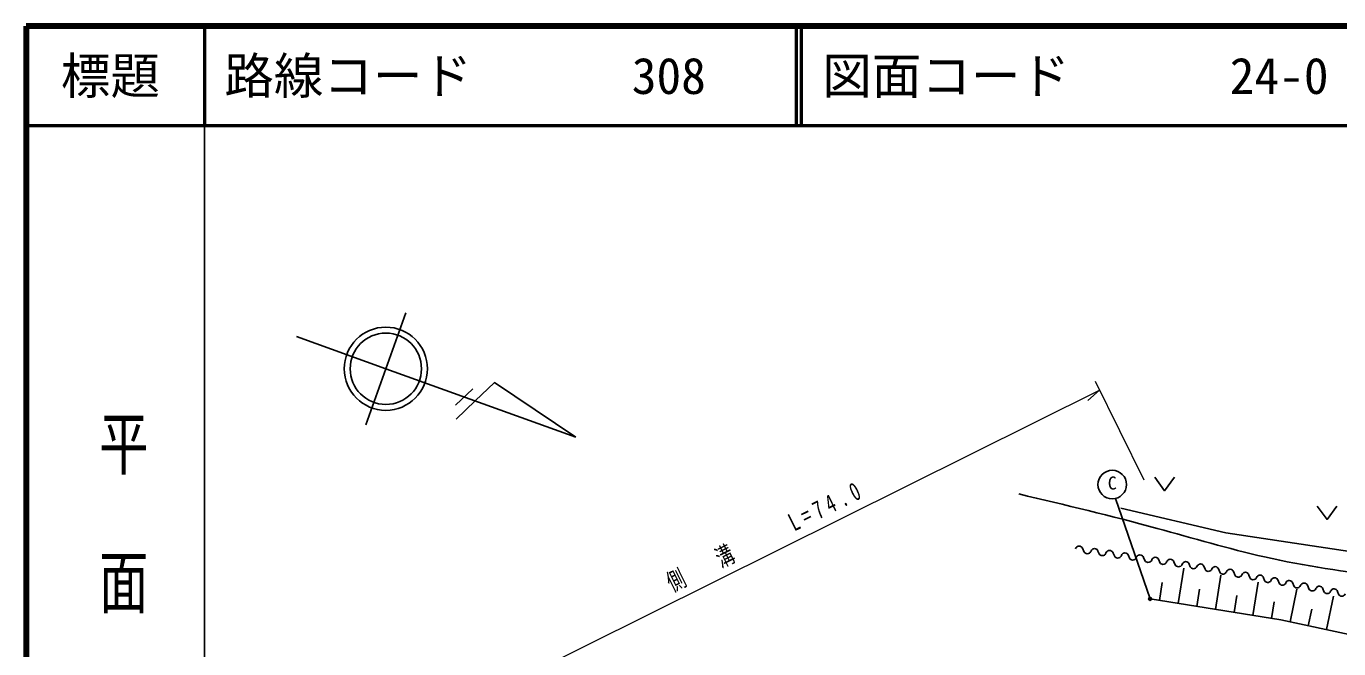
# Model space of a CAD drawing. Units: millimetres, scale not verified. Extents: x 40000 to 680000, y 20000 to 380000.
# Drawn here: x 40000 to 172526, y 317171 to 380000 of the extents above; entities that cross this region are included whole.
import ezdxf
from ezdxf.enums import TextEntityAlignment as Align

# ---------------------------------------------------------------- set-up
doc = ezdxf.new("R2010")
doc.units = ezdxf.units.MM
doc.header["$LTSCALE"] = 1000
for name, color, linetype, lineweight in [('M-BGD', 7, 'Continuous', 25), ('M-BMK-SRVR', 3, 'Continuous', 25), ('M-STR-HTXT', 7, 'Continuous', 13), ('M-STR-STRC', 7, 'Continuous', 25), ('M-TTL', 2, 'Continuous', 140), ('M-TTL-BAND', 7, 'Continuous', 25), ('M-TTL-LINE', 7, 'Continuous', 50)]:
    doc.layers.add(name, color=color, linetype=linetype, lineweight=lineweight)
doc.layers.add('M-TTL-TXT', color=7, linetype='Continuous')
doc.styles.add('@ＭＳ ゴシック', font='')
doc.styles.add('ＭＳ ゴシック', font='')
doc.styles.get('@ＭＳ ゴシック').set_extended_font_data('@MS Gothic')
doc.styles.get('ＭＳ ゴシック').set_extended_font_data('MS Gothic')

msp = doc.modelspace()

# ---------------------------------------------------------------- linework, layer by layer
at = {"layer": 'M-BGD'}
for p, q in [((156307, 321746), (156874, 325295)), ((154420, 322047), (154708, 323845)), ((160081, 321143), (160633, 324598)), ((163855, 320540), (164392, 323901)), ((158194, 321444), (158474, 323195)), ((161968, 320841), (162241, 322545)), ((167605, 319891), (168309, 323175)), ((171284, 319103), (172008, 322488)), ((165742, 320238), (166007, 321896)), ((169444, 319497), (169802, 321165))]:
    msp.add_line(p, q, dxfattribs=at)
for points in [[(153941, 334475), (154944, 333117), (155941, 334479)], [(179251, 332205), (182115, 329551), (181536, 325443), (174315, 326893), (161120, 328880), (150539, 331365)], [(170340, 331577), (171341, 330217), (172340, 331578)], [(145937, 327260), (145982, 327351), (146059, 327436), (146132, 327491), (146200, 327513), (146299, 327531), (146426, 327513), (146516, 327468), (146575, 327427), (146629, 327354), (146679, 327250), (146801, 326974), (146882, 326865), (146941, 326825), (147032, 326779), (147127, 326766), (147258, 326779), (147362, 326829), (147435, 326883), (147475, 326942), (147521, 327032)], [(147521, 327032), (147563, 327117), (147635, 327198), (147703, 327248), (147767, 327270), (147860, 327286), (147979, 327269), (148064, 327227), (148119, 327189), (148170, 327121), (148216, 327023), (148331, 326764), (148407, 326662), (148462, 326624), (148547, 326582), (148636, 326569), (148759, 326581), (148857, 326628), (148925, 326679), (148963, 326734), (149005, 326819)], [(149005, 326819), (149051, 326909), (149128, 326995), (149200, 327049), (149268, 327072), (149368, 327090), (149494, 327072), (149585, 327026), (149644, 326985), (149698, 326913), (149748, 326809), (149869, 326533), (149951, 326424), (150010, 326383), (150100, 326338), (150195, 326324), (150326, 326338), (150430, 326387), (150503, 326442), (150544, 326500), (150589, 326591)], [(150589, 326591), (150632, 326676), (150704, 326756), (150772, 326807), (150835, 326828), (150929, 326845), (151047, 326828), (151132, 326785), (151187, 326747), (151238, 326679), (151285, 326582), (151399, 326323), (151475, 326221), (151531, 326183), (151615, 326140), (151704, 326127), (151827, 326140), (151925, 326186), (151993, 326237), (152031, 326292), (152074, 326377)], [(152074, 326377), (152119, 326468), (152196, 326554), (152269, 326608), (152336, 326630), (152436, 326648), (152563, 326630), (152653, 326585), (152712, 326544), (152766, 326472), (152816, 326367), (152938, 326091), (153019, 325983), (153078, 325942), (153168, 325896), (153263, 325883), (153395, 325896), (153499, 325946), (153571, 326000), (153612, 326059), (153657, 326149)], [(153657, 326149), (153700, 326234), (153772, 326315), (153840, 326366), (153904, 326387), (153997, 326404), (154116, 326387), (154201, 326344), (154256, 326306), (154307, 326238), (154353, 326140), (154468, 325881), (154544, 325779), (154599, 325741), (154684, 325699), (154773, 325686), (154896, 325698), (154993, 325745), (155061, 325796), (155100, 325851), (155142, 325936)], [(155142, 325936), (155188, 326026), (155265, 326112), (155337, 326166), (155405, 326189), (155504, 326207), (155631, 326189), (155722, 326143), (155780, 326103), (155835, 326030), (155884, 325926), (156006, 325650), (156088, 325541), (156146, 325500), (156237, 325455), (156332, 325441), (156463, 325455), (156567, 325504), (156640, 325559), (156681, 325617), (156726, 325708)], [(156726, 325708), (156768, 325793), (156841, 325873), (156909, 325924), (156972, 325945), (157066, 325962), (157184, 325945), (157269, 325903), (157324, 325864), (157375, 325796), (157422, 325699), (157536, 325440), (157612, 325338), (157667, 325300), (157752, 325257), (157841, 325244), (157964, 325257), (158062, 325304), (158130, 325354), (158168, 325410), (158211, 325494)], [(158233, 325491), (158279, 325574), (158355, 325651), (158425, 325699), (158489, 325718), (158583, 325731), (158701, 325709), (158784, 325663), (158838, 325622), (158886, 325552), (158928, 325453), (159032, 325189), (159104, 325084), (159157, 325044), (159240, 324998), (159329, 324981), (159452, 324989), (159551, 325031), (159621, 325079), (159662, 325133), (159708, 325216)], [(159708, 325216), (159754, 325299), (159829, 325376), (159899, 325424), (159964, 325443), (160058, 325456), (160176, 325433), (160259, 325387), (160312, 325347), (160360, 325277), (160403, 325177), (160506, 324914), (160578, 324809), (160632, 324769), (160715, 324723), (160803, 324706), (160926, 324713), (161026, 324756), (161096, 324804), (161136, 324857), (161182, 324940)], [(161182, 324940), (161232, 325029), (161312, 325111), (161387, 325163), (161456, 325182), (161556, 325196), (161682, 325173), (161770, 325124), (161827, 325080), (161878, 325006), (161924, 324900), (162034, 324619), (162111, 324507), (162168, 324463), (162256, 324414), (162351, 324397), (162482, 324405), (162588, 324450), (162663, 324501), (162706, 324558), (162755, 324647)], [(162755, 324647), (162801, 324730), (162877, 324807), (162947, 324855), (163011, 324873), (163105, 324886), (163223, 324864), (163306, 324818), (163360, 324778), (163408, 324708), (163450, 324608), (163553, 324345), (163625, 324240), (163679, 324199), (163762, 324153), (163850, 324137), (163974, 324144), (164073, 324187), (164143, 324235), (164184, 324288), (164230, 324371)], [(164230, 324371), (164276, 324454), (164351, 324532), (164421, 324580), (164486, 324598), (164580, 324611), (164698, 324589), (164781, 324543), (164834, 324503), (164882, 324433), (164925, 324333), (165028, 324070), (165100, 323965), (165153, 323924), (165236, 323878), (165325, 323862), (165448, 323869), (165548, 323911), (165618, 323959), (165658, 324013), (165704, 324096)], [(165704, 324096), (165750, 324179), (165826, 324256), (165896, 324304), (165960, 324323), (166054, 324336), (166172, 324314), (166255, 324268), (166309, 324227), (166357, 324157), (166399, 324058), (166502, 323794), (166574, 323689), (166628, 323649), (166711, 323603), (166799, 323586), (166923, 323594), (167022, 323636), (167092, 323684), (167133, 323738), (167179, 323821)], [(167179, 323821), (167225, 323903), (167300, 323981), (167370, 324029), (167435, 324047), (167529, 324060), (167647, 324038), (167730, 323992), (167783, 323952), (167831, 323882), (167874, 323782), (167977, 323519), (168049, 323414), (168102, 323373), (168185, 323327), (168274, 323311), (168397, 323318), (168497, 323361), (168567, 323409), (168607, 323462), (168653, 323545)], [(168653, 323545), (168702, 323634), (168783, 323716), (168858, 323767), (168926, 323787), (169027, 323801), (169152, 323777), (169241, 323728), (169298, 323685), (169349, 323611), (169394, 323504), (169505, 323223), (169581, 323111), (169639, 323068), (169727, 323019), (169821, 323001), (169953, 323009), (170059, 323055), (170134, 323106), (170177, 323163), (170226, 323251)], [(170226, 323251), (170272, 323334), (170348, 323412), (170418, 323460), (170482, 323478), (170576, 323491), (170694, 323469), (170777, 323423), (170831, 323383), (170878, 323313), (170921, 323213), (171024, 322950), (171096, 322845), (171150, 322804), (171233, 322758), (171321, 322742), (171445, 322749), (171544, 322792), (171614, 322840), (171655, 322893), (171701, 322976)], [(153477, 322198), (166686, 320088), (174042, 318513), (179197, 317477)], [(171701, 322976), (171747, 323059), (171822, 323136), (171892, 323184), (171957, 323203), (172051, 323216), (172169, 323194), (172252, 323148), (172305, 323107), (172353, 323037), (172395, 322938), (172499, 322674), (172571, 322569), (172624, 322529), (172707, 322483), (172796, 322466), (172919, 322474), (173019, 322516), (173089, 322564), (173129, 322618), (173175, 322701)]]:
    msp.add_lwpolyline(points, dxfattribs=at)
msp.add_open_spline([(140228, 332792), (144895, 331684), (149562, 330575), (154192, 329318), (157805, 328337), (161395, 327265), (165043, 326438), (169095, 325519), (173217, 324903), (177358, 324474), (181032, 324070), (184712, 323792), (188386, 323333), (193104, 322808), (197836, 322067), (202258, 320363), (205153, 319242), (207911, 317688), (210878, 316886), (213314, 316228), (215891, 316078), (218432, 315791), (221223, 315475), (223970, 314993), (226718, 314512)], degree=3, knots=[0, 0, 0, 0, 1, 1, 1, 2, 2, 2, 3, 3, 3, 4, 4, 4, 5, 5, 5, 6, 6, 6, 7, 7, 7, 8, 8, 8, 8], dxfattribs=at)
at = {"layer": 'M-BMK-SRVR'}
for p, q in [((76308, 345432), (78341, 351077)), ((67276, 348685), (76308, 345432)), ((76308, 345432), (74275, 339787)), ((76308, 345432), (95501, 338520)), ((83343, 341758), (85080, 343414))]:
    msp.add_line(p, q, dxfattribs=at)
msp.add_lwpolyline([(95501, 338520), (87282, 344031), (85340, 342179), (83398, 340328)], dxfattribs=at)
for radius in [4200, 3600]:
    msp.add_circle((76308, 345432), radius, dxfattribs=at)
at = {"layer": 'M-STR-HTXT'}
for p, q in [((80803, 309688), (148361, 343270)), ((148361, 343270), (147205, 342226)), ((147916, 344165), (152860, 334219))]:
    msp.add_line(p, q, dxfattribs=at)
at = {"layer": 'M-STR-STRC'}
msp.add_line((153477, 322198), (149992, 332329), dxfattribs=at)
for centre, radius in [((149653, 333743), 1440), ((153477, 322198), 150), ((153477, 322198), 90), ((153477, 322198), 30)]:
    msp.add_circle(centre, radius, dxfattribs=at)
at = {"layer": 'M-TTL'}
for p, q in [((40000, 380000), (40000, 20000)), ((680000, 380000), (40000, 380000))]:
    msp.add_line(p, q, dxfattribs=at)
at = {"layer": 'M-TTL-BAND'}
msp.add_line((58000, 370000), (58000, 20000), dxfattribs=at)
at = {"layer": 'M-TTL-LINE'}
for p, q in [((58000, 380000), (58000, 370000)), ((117750, 380000), (117750, 370000)), ((118250, 380000), (118250, 370000)), ((40000, 370000), (680000, 370000))]:
    msp.add_line(p, q, dxfattribs=at)

# ---------------------------------------------------------------- texts
at = {"layer": 'M-STR-HTXT', "insert": (105317, 322696), "char_height": 1833, "attachment_point": 7, "rotation": 26.4, "style": 'ＭＳ ゴシック'}
msp.add_mtext('\\T1.57;\\W0.7;側\u3000溝\u3000\u3000L=74.0', dxfattribs=at)
at = {"layer": 'M-STR-STRC', "style": 'ＭＳ ゴシック'}
msp.add_text('C', height=1320, dxfattribs=at).set_placement((149203, 332843), align=Align.BOTTOM_LEFT)
at = {"layer": 'M-TTL-BAND', "style": '@ＭＳ ゴシック', "width": 1.4}
msp.add_text('平  面  図', height=3666, rotation=270, dxfattribs=at).set_placement((49777, 306475), align=Align.MIDDLE_RIGHT)
at = {"layer": 'M-TTL-TXT', "style": 'ＭＳ ゴシック'}
msp.add_text('標題', height=3666, dxfattribs=at).set_placement((48500, 375000), align=Align.MIDDLE_CENTER)
for s, p in [('路線コード', (60000, 375000)), ('308', (101142, 375000)), ('図面コード', (120380, 375000)), ('24-0', (161521, 375000))]:
    msp.add_text(s, height=3666, dxfattribs=at).set_placement(p, align=Align.MIDDLE_LEFT)

doc.saveas('drawing.dxf')
